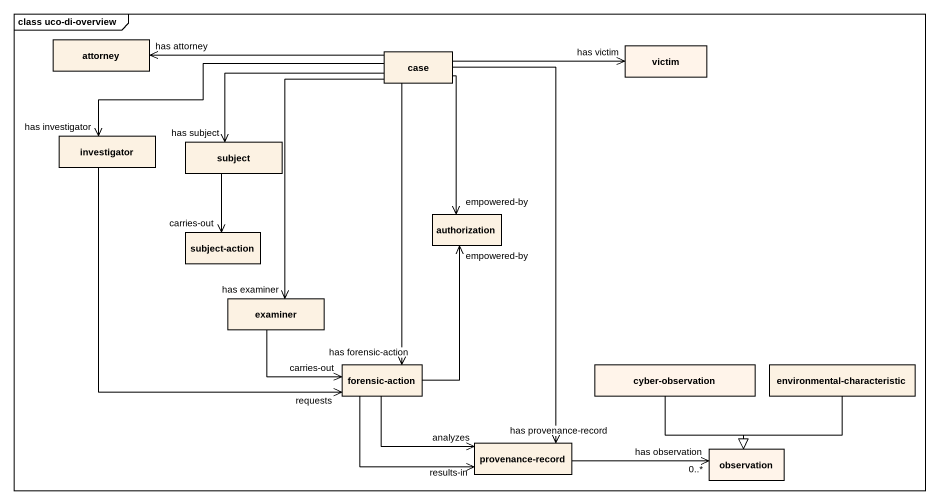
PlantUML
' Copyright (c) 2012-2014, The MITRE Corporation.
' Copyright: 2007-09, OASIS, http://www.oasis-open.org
@startuml
mainframe class uco-di-overview
hide circle
hide empty members
class attorney
class case
class victim #FFF4EA
class investigator
class subject
class authorization
class "subject-action" as subject_action
class examiner
class "forensic-action" as forensic_action
class "cyber-observation" as cyber_observation #FFF4EA
class "environmental-characteristic" as environmental_characteristic
class "provenance-record" as provenance_record
class observation #FFF4EA
case -left-> "has attorney" attorney
case -right-> "has victim" victim
case -left-> "has investigator" investigator
case -left-> "has subject" subject
case --> "empowered-by" authorization
case --> "has examiner" examiner
case --> "has forensic-action" forensic_action
case --> "has provenance-record" provenance_record
investigator --> "requests" forensic_action
subject --> "carries-out" subject_action
examiner --> "carries-out" forensic_action
forensic_action -up-> "empowered-by" authorization
forensic_action -right-> "analyzes" provenance_record
forensic_action -right-> "results-in" provenance_record
cyber_observation --|> observation
environmental_characteristic --|> observation
provenance_record -right-> "has observation\n0..*" observation
@enduml
